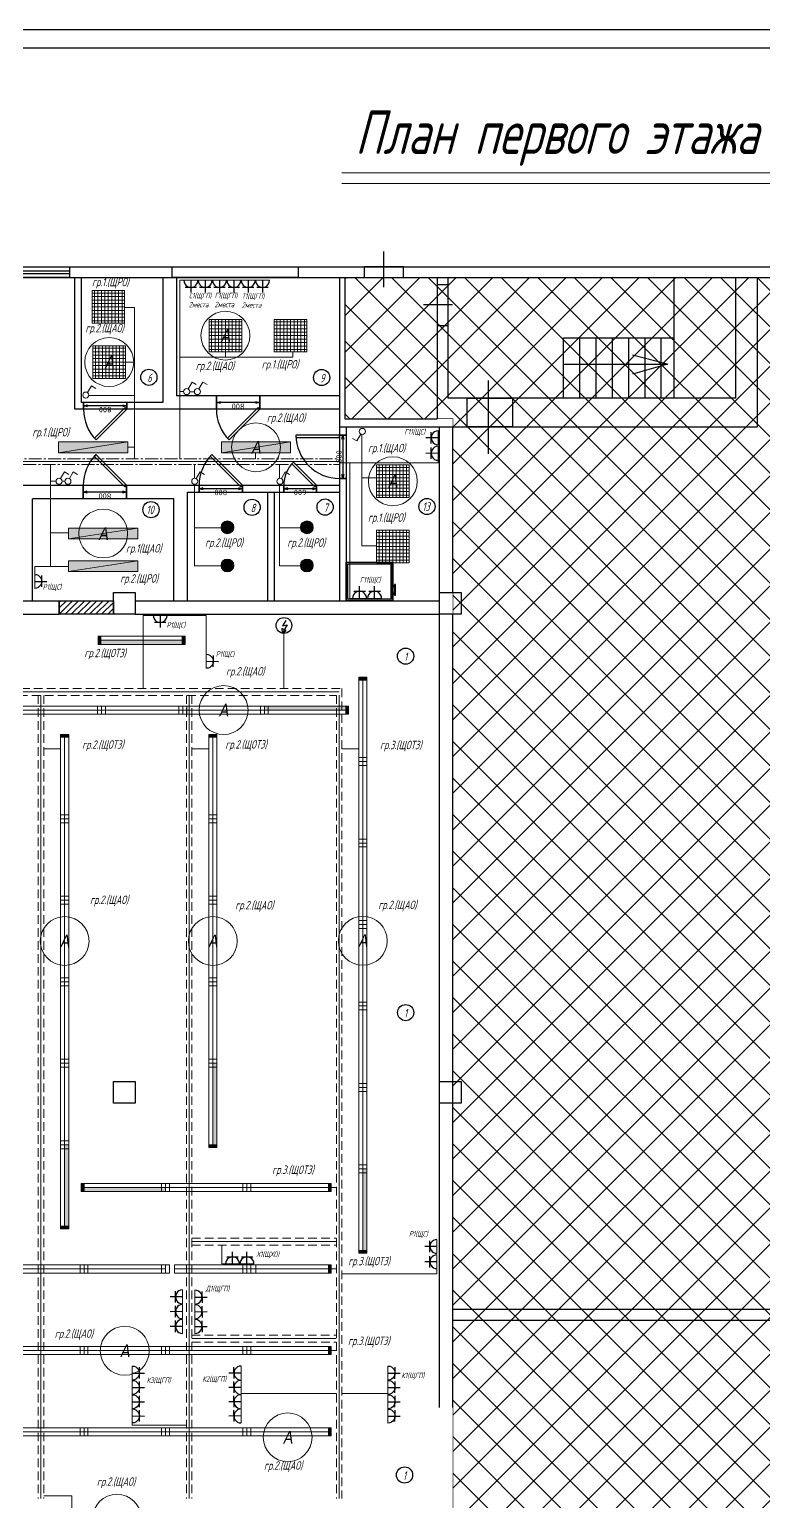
# Model space of a CAD drawing. Extents: x -55419 to 313168, y -180856 to -84819.
# Drawn here: x -38520 to -25002, y -167226 to -140126 of the extents above; entities that cross this region are included whole.
import ezdxf

# ---------------------------------------------------------------- set-up
doc = ezdxf.new("R2010")
doc.units = 0
doc.header["$LTSCALE"] = 50
doc.header["$PDMODE"] = 34
doc.header["$PDSIZE"] = 20
doc.linetypes.add('CENTER2', pattern=[7.14375, 4.7625, -0.79375, 0.79375, -0.79375])
doc.linetypes.add('HIDDEN2', pattern=[4.7625, 3.175, -1.5875])
doc.layers.get('0').update_dxf_attribs({"linetype": 'CONTINUOUS'})
doc.layers.get('Defpoints').update_dxf_attribs({"linetype": 'CONTINUOUS'})
for name, color, linetype in [('Colums', 25, 'CONTINUOUS'), ('Dim', 7, 'CONTINUOUS'), ('KONTUR', 7, 'CONTINUOUS'), ('ST', 7, 'CONTINUOUS'), ('Двери', 76, 'CONTINUOUS'), ('Холодильное', 5, 'CONTINUOUS')]:
    doc.layers.add(name, color=color, linetype=linetype)
for name, color, linetype, lineweight in [('Основная', 7, 'CONTINUOUS', 40), ('СЛ - Свет', 1, 'CONTINUOUS', 5), ('СЛ - текст', 7, 'CONTINUOUS', 13), ('Стены', 7, 'CONTINUOUS', 35)]:
    doc.layers.add(name, color=color, linetype=linetype, lineweight=lineweight)
doc.styles.add('ROMANS', font='romans.shx', dxfattribs={"width": 0.7, "oblique": 15, "height": 1})
doc.styles.get("Standard").update_dxf_attribs({"font": 'isocpeur.ttf'})
doc.styles.add('Станд1', font='arial.ttf', dxfattribs={"width": 0.8, "oblique": 10})
doc.dimstyles.get("Standard").update_dxf_attribs({"dimscale": 0, "dimtxt": 180, "dimasz": 75, "dimexe": 0, "dimexo": 0, "dimgap": 30, "dimtad": 1, "dimdec": 0, "dimdsep": 46, "dimtxsty": 'Standard', "dimblk1": 'OPEN30', "dimblk2": 'OPEN30', "dimsah": 1, "dimcen": 25, "dimadec": 0, "dimazin": 0, "dimtfac": 1, "dimtdec": 0, "dimtmove": 0, "dimatfit": 3, "dimldrblk": 'OPEN30', "dimfxl": 1, "dimtolj": 1, "dimtzin": 0, "dimarcsym": 0})

# ---------------------------------------------------------------- blocks, each defined once
blk = doc.blocks.new('_OPEN30')
at = {"color": 0, "linetype": 'ByBlock'}
for p, q in [((-1, 0.27), (0, 0)), ((0, 0), (-1, -0.27)), ((0, 0), (-1, 0))]:
    blk.add_line(p, q, dxfattribs=at)
blk = doc.blocks.new('*D34')
at = {"layer": 'Defpoints', "color": 0, "transparency": 16777216}
for p in [(-800, -12.5), (-800, -62.5), (0, -62.5)]:
    blk.add_point(p, dxfattribs=at)
at = {"layer": 'Dim', "color": 0, "lineweight": -2, "transparency": 16777216}
for p, q in [((-800, -12.5), (-800, -62.5)), ((-75, -62.5), (-725, -62.5))]:
    blk.add_line(p, q, dxfattribs=at)
at = {"layer": 'Dim', "color": 0, "lineweight": -2, "transparency": 16777216, "xscale": 75, "yscale": 75, "zscale": 75, "rotation": 180}
blk.add_blockref('_OPEN30', (-800, -62.5), dxfattribs=at)
at = {"layer": 'Dim', "color": 0, "lineweight": -2, "transparency": 16777216, "xscale": 75, "yscale": 75, "zscale": 75}
blk.add_blockref('_OPEN30', (0, -62.5), dxfattribs=at)
at = {"layer": 'Dim', "color": 0, "transparency": 16777216, "insert": (-400, 7.5), "char_height": 100, "attachment_point": 5}
blk.add_mtext('\\A1;800', dxfattribs=at)
blk = doc.blocks.new('*U81')
at = {"layer": 'Холодильное'}
blk.add_hatch(color=256, dxfattribs=at).paths.add_polyline_path([(710, 0), (0, 0), (0, -860), (30, -860), (30, -30), (680, -30), (680, -860), (710, -860)])
for p, q in [((30, -830), (680, -830)), ((30, -845), (680, -845)), ((30, -860), (680, -860))]:
    blk.add_line(p, q)
blk.add_lwpolyline([(120, -860), (120, -890), (100, -890), (100, -910), (300, -910), (300, -890), (280, -890), (280, -860), (260, -860), (260, -890), (140, -890), (140, -860), (120, -860)])
at = {"layer": 'Холодильное', "color": 5}
for points in [[(0, 0), (710, 0), (710, -860), (0, -860)], [(30, -30), (680, -30), (680, -860), (30, -860)]]:
    blk.add_lwpolyline(points, close=True, dxfattribs=at)
blk = doc.blocks.new('*D68')
at = {"layer": 'Defpoints', "color": 0, "transparency": 16777216}
for p in [(0, -125), (800, -75), (800, -125)]:
    blk.add_point(p, dxfattribs=at)
at = {"layer": 'Dim', "color": 0, "lineweight": -2, "transparency": 16777216}
for p, q in [((75, -125), (725, -125)), ((800, -75), (800, -125))]:
    blk.add_line(p, q, dxfattribs=at)
at = {"layer": 'Dim', "color": 0, "lineweight": -2, "transparency": 16777216, "xscale": 75, "yscale": 75, "zscale": 75, "rotation": 180}
blk.add_blockref('_OPEN30', (0, -125), dxfattribs=at)
at = {"layer": 'Dim', "color": 0, "lineweight": -2, "transparency": 16777216, "xscale": 75, "yscale": 75, "zscale": 75}
blk.add_blockref('_OPEN30', (800, -125), dxfattribs=at)
at = {"layer": 'Dim', "color": 0, "transparency": 16777216, "insert": (400, -55), "char_height": 100, "attachment_point": 5}
blk.add_mtext('\\A1;800', dxfattribs=at)
blk = doc.blocks.new('*D70')
at = {"layer": 'Defpoints', "color": 0, "transparency": 16777216}
for p in [(0, -63), (800, -13), (800, -63)]:
    blk.add_point(p, dxfattribs=at)
at = {"layer": 'Dim', "color": 0, "lineweight": -2, "transparency": 16777216}
for p, q in [((75, -63), (725, -63)), ((800, -13), (800, -63))]:
    blk.add_line(p, q, dxfattribs=at)
at = {"layer": 'Dim', "color": 0, "lineweight": -2, "transparency": 16777216, "xscale": 75, "yscale": 75, "zscale": 75, "rotation": 180}
blk.add_blockref('_OPEN30', (0, -63), dxfattribs=at)
at = {"layer": 'Dim', "color": 0, "lineweight": -2, "transparency": 16777216, "xscale": 75, "yscale": 75, "zscale": 75}
blk.add_blockref('_OPEN30', (800, -63), dxfattribs=at)
at = {"layer": 'Dim', "color": 0, "transparency": 16777216, "insert": (400, 7), "char_height": 100, "attachment_point": 5}
blk.add_mtext('\\A1;800', dxfattribs=at)
blk = doc.blocks.new('*D72')
at = {"layer": 'Defpoints', "color": 0, "transparency": 16777216}
for p in [(0, 62), (800, 62), (800, 12)]:
    blk.add_point(p, dxfattribs=at)
at = {"layer": 'Dim', "color": 0, "lineweight": -2, "transparency": 16777216}
for p, q in [((75, 62), (725, 62)), ((800, 12), (800, 62))]:
    blk.add_line(p, q, dxfattribs=at)
at = {"layer": 'Dim', "color": 0, "lineweight": -2, "transparency": 16777216, "xscale": 75, "yscale": 75, "zscale": 75, "rotation": 180}
blk.add_blockref('_OPEN30', (0, 62), dxfattribs=at)
at = {"layer": 'Dim', "color": 0, "lineweight": -2, "transparency": 16777216, "xscale": 75, "yscale": 75, "zscale": 75}
blk.add_blockref('_OPEN30', (800, 62), dxfattribs=at)
at = {"layer": 'Dim', "color": 0, "transparency": 16777216, "insert": (400, 132), "char_height": 100, "attachment_point": 5}
blk.add_mtext('\\A1;800', dxfattribs=at)
blk = doc.blocks.new('*D74')
at = {"layer": 'Defpoints', "color": 0, "transparency": 16777216}
for p in [(0, 125), (800, 125), (800, 75)]:
    blk.add_point(p, dxfattribs=at)
at = {"layer": 'Dim', "color": 0, "lineweight": -2, "transparency": 16777216}
for p, q in [((75, 125), (725, 125)), ((800, 75), (800, 125))]:
    blk.add_line(p, q, dxfattribs=at)
at = {"layer": 'Dim', "color": 0, "lineweight": -2, "transparency": 16777216, "xscale": 75, "yscale": 75, "zscale": 75, "rotation": 180}
blk.add_blockref('_OPEN30', (0, 125), dxfattribs=at)
at = {"layer": 'Dim', "color": 0, "lineweight": -2, "transparency": 16777216, "xscale": 75, "yscale": 75, "zscale": 75}
blk.add_blockref('_OPEN30', (800, 125), dxfattribs=at)
at = {"layer": 'Dim', "color": 0, "transparency": 16777216, "insert": (400, 195), "char_height": 100, "attachment_point": 5}
blk.add_mtext('\\A1;800', dxfattribs=at)
blk = doc.blocks.new('СЛ - БАП')
at = {"layer": 'СЛ - Свет', "color": 5}
blk.add_circle((0, 0), 450, dxfattribs=at)
at = {"layer": 'СЛ - Свет', "color": 5, "linetype": 'Continuous', "insert": (0, 0), "char_height": 232.4, "attachment_point": 5, "style": 'Станд1'}
blk.add_mtext('А ', dxfattribs=at)
blk = doc.blocks.new('СЛ - ТЗ ввод')
at = {"layer": 'СЛ - Свет'}
h = blk.add_hatch(color=5, dxfattribs=at)
h.dxf.hatch_style = 1
h.paths.add_polyline_path([(0, 75), (0, -75), (-50, -75), (-50, 75)])
at = {"layer": 'СЛ - Свет', "color": 5}
for p, q in [((-50, -75), (-50, 75)), ((-50, 75), (0, 75)), ((0, 75), (0, -75)), ((0, -75), (-50, -75))]:
    blk.add_line(p, q, dxfattribs=at)
blk = doc.blocks.new('СЛ - ТЗ с-system end')
h = blk.add_hatch(color=1)
h.dxf.hatch_style = 1
h.paths.add_polyline_path([(1500, 75), (0, 75), (0, 0), (1500, 0)])
at = {"layer": 'СЛ - Свет'}
blk.add_line((0, 0), (1500, 0), dxfattribs=at)
blk.add_lwpolyline([(0, -75), (1500, -75), (1500, 75), (0, 75), (0, -75)], dxfattribs=at)
blk = doc.blocks.new('СЛ - ТЗ перемычка')
at = {"layer": 'СЛ - Свет', "color": 0}
blk.add_lwpolyline([(73, 75), (73, -75), (-73, -75), (-73, 75)], close=True, dxfattribs=at)
blk = doc.blocks.new('СЛ - ТЗ с-system med')
at = {"layer": 'СЛ - Свет'}
blk.add_line((0, 0), (1500, 0), dxfattribs=at)
blk.add_lwpolyline([(0, -75), (1500, -75), (1500, 75), (0, 75), (0, -75)], dxfattribs=at)
blk = doc.blocks.new('СЛ - ПП 600x600')
at = {"layer": 'СЛ - Свет', "color": 3, "ltscale": 5}
for p, q in [((-300, 300), (300, 300)), ((-300, -300), (-300, 300)), ((300, 300), (300, -300)), ((300, -300), (-300, -300))]:
    blk.add_line(p, q, dxfattribs=at)
at = {"layer": 'СЛ - Свет', "color": 3, "ltscale": 100}
for p, q in [((-254, -300), (-254, 300)), ((-190.5, -300), (-190.5, 300)), ((-127, -300), (-127, 300)), ((-63.5, -300), (-63.5, 300)), ((0, -300), (0, 300)), ((63.5, -300), (63.5, 300)), ((127, -300), (127, 300)), ((190.5, -300), (190.5, 300)), ((254, -300), (254, 300)), ((300, 254), (-300, 254)), ((300, 190.5), (-300, 190.5)), ((300, 127), (-300, 127)), ((300, 63.5), (-300, 63.5)), ((300, 0), (-300, 0)), ((300, -63.5), (-300, -63.5)), ((300, -127), (-300, -127)), ((300, -190.5), (-300, -190.5)), ((300, -254), (-300, -254))]:
    blk.add_line(p, q, dxfattribs=at)
blk = doc.blocks.new('*U176')
at = {"layer": 'СЛ - Свет'}
h = blk.add_hatch(color=256, dxfattribs=at)
h.dxf.hatch_style = 1
h.paths.add_polyline_path([(-637.5, -100), (-637.5, 100), (637.5, 100), (637.5, -100)])
blk.add_line((-637.5, -100), (637.5, 100), dxfattribs=at)
blk.add_lwpolyline([(-637.5, -100), (-637.5, 100), (637.5, 100), (637.5, -100), (-637.5, -100)], dxfattribs=at)
blk = doc.blocks.new('СЛ - ПП Delta')
at = {"layer": 'СЛ - Свет', "ltscale": 100}
h = blk.add_hatch(color=6, dxfattribs=at)
h.dxf.hatch_style = 1
edge = h.paths.add_edge_path()
edge.add_arc((0, 0), 118, 0, 360)
at = {"layer": 'СЛ - Свет', "color": 6}
blk.add_circle((0, 0), 118, dxfattribs=at)
blk = doc.blocks.new('A$C13DD72D5')
at = {"layer": 'СЛ - текст'}
for p, q in [((-100, -173), (-178, -127)), ((-28, -49), (-100, -173))]:
    blk.add_line(p, q, dxfattribs=at)
blk.add_circle((0, 0), 56.3, dxfattribs=at)
blk = doc.blocks.new('*D188')
at = {"layer": 'Defpoints', "color": 0, "transparency": 16777216}
for p in [(0, 62), (600, 62), (600, 12)]:
    blk.add_point(p, dxfattribs=at)
at = {"layer": 'Dim', "color": 0, "lineweight": -2, "transparency": 16777216}
for p, q in [((75, 62), (525, 62)), ((600, 12), (600, 62))]:
    blk.add_line(p, q, dxfattribs=at)
at = {"layer": 'Dim', "color": 0, "lineweight": -2, "transparency": 16777216, "xscale": 75, "yscale": 75, "zscale": 75, "rotation": 180}
blk.add_blockref('_OPEN30', (0, 62), dxfattribs=at)
at = {"layer": 'Dim', "color": 0, "lineweight": -2, "transparency": 16777216, "xscale": 75, "yscale": 75, "zscale": 75}
blk.add_blockref('_OPEN30', (600, 62), dxfattribs=at)
at = {"layer": 'Dim', "color": 0, "transparency": 16777216, "insert": (300, 132), "char_height": 100, "attachment_point": 5}
blk.add_mtext('\\A1;600', dxfattribs=at)
blk = doc.blocks.new('A$C61E40655')
at = {"layer": 'Стены', "linetype": 'ByBlock', "lineweight": 15}
blk.add_line((197, 0), (-197, 0), dxfattribs=at)
at = {"layer": 'Стены', "color": 0, "linetype": 'ByBlock', "lineweight": 25}
for p, q in [((0, 0), (1, -343)), ((158, -198), (-162, -199))]:
    blk.add_line(p, q, dxfattribs=at)
blk.add_arc((0, -1), 197, 179.8004, 0.1996, dxfattribs=at)
blk = doc.blocks.new('A$C02BE7540')
at = {"color": 0, "linetype": 'ByBlock', "lineweight": 25}
for p, q in [((51, -76), (-41, -221)), ((-41, -221), (84, -195)), ((84, -195), (-41, -414))]:
    blk.add_line(p, q, dxfattribs=at)
blk.add_lwpolyline([(-46, -424), (59, -351), (-57, -296)], close=True, dxfattribs=at)
blk.add_circle((0, -215), 215, dxfattribs=at)
blk = doc.blocks.new('*U33')
at = {"layer": 'Двери'}
blk.add_lwpolyline([(0, 0), (0, 800), (-43.75, 800), (-43.75, 0)], close=True, dxfattribs=at)
blk.add_arc((0, 0), 800, 90, 180, dxfattribs=at)
at = {"layer": 'Стены'}
for p, q in [((-800, 0), (-800, -125)), ((0, 0), (0, -125))]:
    blk.add_line(p, q, dxfattribs=at)
at = {"layer": 'Dim'}
dim = blk.add_linear_dim(base=(-800, -62.5), p1=(0, -62.5), p2=(-800, -12.5), angle=180, dimstyle='Standard', override={"dimscale": 1, "dimtxt": 100, "dimgap": 20, "dimarcsym": 2}, dxfattribs=at)
dim.commit()
dim.dimension.update_dxf_attribs({"geometry": '*D34', "text_midpoint": (-400, 7.5)})
blk = doc.blocks.new('*U67')
at = {"layer": 'Двери'}
blk.add_lwpolyline([(0, 0), (565.7, 565.7), (596.6, 534.7), (30.9, -30.9)], close=True, dxfattribs=at)
blk.add_arc((0, 0), 800, 0, 45, dxfattribs=at)
at = {"layer": 'Стены'}
for p, q in [((0, 0), (0, -250)), ((800, 0), (800, -250))]:
    blk.add_line(p, q, dxfattribs=at)
at = {"layer": 'Dim'}
dim = blk.add_linear_dim(base=(800, -125), p1=(0, -125), p2=(800, -75), dimstyle='Standard', override={"dimscale": 1, "dimtxt": 100, "dimgap": 20, "dimarcsym": 2}, dxfattribs=at)
dim.commit()
dim.dimension.update_dxf_attribs({"geometry": '*D68', "text_midpoint": (400, -55)})
blk = doc.blocks.new('*U69')
at = {"layer": 'Двери'}
blk.add_lwpolyline([(0, 0), (565.7, 565.7), (596.6, 534.7), (30.9, -30.9)], close=True, dxfattribs=at)
blk.add_arc((0, 0), 800, 0, 45, dxfattribs=at)
at = {"layer": 'Стены'}
for p, q in [((0, 0), (0, -125)), ((800, 0), (800, -125))]:
    blk.add_line(p, q, dxfattribs=at)
at = {"layer": 'Dim'}
dim = blk.add_linear_dim(base=(800, -62.5), p1=(0, -62.5), p2=(800, -12.5), dimstyle='Standard', override={"dimscale": 1, "dimtxt": 100, "dimgap": 20, "dimarcsym": 2}, dxfattribs=at)
dim.commit()
dim.dimension.update_dxf_attribs({"geometry": '*D70', "text_midpoint": (400, 7.5)})
blk = doc.blocks.new('*U71')
at = {"layer": 'Двери'}
blk.add_lwpolyline([(0, 0), (565.7, -565.7), (596.6, -534.7), (30.9, 30.9)], close=True, dxfattribs=at)
blk.add_arc((0, 0), 800, 315, 0, dxfattribs=at)
at = {"layer": 'Стены'}
for p, q in [((0, 0), (0, 125)), ((800, 0), (800, 125))]:
    blk.add_line(p, q, dxfattribs=at)
at = {"layer": 'Dim'}
dim = blk.add_linear_dim(base=(800, 62.5), p1=(0, 62.5), p2=(800, 12.5), dimstyle='Standard', override={"dimscale": 1, "dimtxt": 100, "dimgap": 20, "dimarcsym": 2}, dxfattribs=at)
dim.commit()
dim.dimension.update_dxf_attribs({"geometry": '*D72', "text_midpoint": (400, 132.5)})
blk = doc.blocks.new('*U73')
at = {"layer": 'Двери'}
blk.add_lwpolyline([(0, 0), (565.7, -565.7), (596.6, -534.7), (30.9, 30.9)], close=True, dxfattribs=at)
blk.add_arc((0, 0), 800, 315, 0, dxfattribs=at)
at = {"layer": 'Стены'}
for p, q in [((0, 0), (0, 250)), ((800, 0), (800, 250))]:
    blk.add_line(p, q, dxfattribs=at)
at = {"layer": 'Dim'}
dim = blk.add_linear_dim(base=(800, 125), p1=(0, 125), p2=(800, 75), dimstyle='Standard', override={"dimscale": 1, "dimtxt": 100, "dimgap": 20, "dimarcsym": 2}, dxfattribs=at)
dim.commit()
dim.dimension.update_dxf_attribs({"geometry": '*D74', "text_midpoint": (400, 195)})
blk = doc.blocks.new('*U187')
at = {"layer": 'Двери'}
blk.add_lwpolyline([(0, 0), (424.3, -424.3), (455.2, -393.3), (30.9, 30.9)], close=True, dxfattribs=at)
blk.add_arc((0, 0), 600, 315, 0, dxfattribs=at)
at = {"layer": 'Стены'}
for p, q in [((0, 0), (0, 125)), ((600, 0), (600, 125))]:
    blk.add_line(p, q, dxfattribs=at)
at = {"layer": 'Dim'}
dim = blk.add_linear_dim(base=(600, 62.5), p1=(0, 62.5), p2=(600, 12.5), dimstyle='Standard', override={"dimscale": 1, "dimtxt": 100, "dimgap": 20, "dimarcsym": 2}, dxfattribs=at)
dim.commit()
dim.dimension.update_dxf_attribs({"geometry": '*D188', "text_midpoint": (300, 132.5)})

msp = doc.modelspace()

# ---------------------------------------------------------------- hatches: boundary and pattern name
h = msp.add_hatch()
h.set_pattern_fill('ANSI37', color=256, scale=150)
h.set_pattern_definition([(45, (-24859.03, -97807.5), (-336.7596, 336.7596), []), (135, (-24859.03, -97807.5), (-336.7596, -336.7596), [])])
h.paths.add_polyline_path([(-30572, -168893), (-30572, -168493), (-30722, -168493), (-30722, -147293), (-32712, -147293), (-32712, -144693), (-572, -144693), (-572, -168893)])
at = {"layer": 'ST'}
h = msp.add_hatch(dxfattribs=at)
h.set_pattern_fill('ANSI31', color=1, scale=25)
h.set_pattern_definition([(45, (-117350, -97807.48), (-56.1266, 56.1266), [])])
h.paths.add_polyline_path([(-36972, -150643), (-37972, -150643), (-37972, -150893), (-36972, -150893)])

# ---------------------------------------------------------------- linework, layer by layer
at = {"color": 7, "lineweight": 15}
for p, q in [((-32767, -142764), (-21576, -142764)), ((-32767, -142964), (-21576, -142964))]:
    msp.add_line(p, q, dxfattribs=at)
for p, q in [((-32000, -144213), (-32000, -144868)), ((-48972, -144493), (-572, -144493)), ((-48772, -144693), (-572, -144693)), ((-32812, -144693), (-32812, -147443)), ((-32712, -144693), (-32712, -147293)), ((-31012, -144693), (-31012, -147293)), ((-30812, -146913), (-30812, -144693)), ((-26647, -146913), (-26647, -144693)), ((-25512, -146913), (-25512, -144693)), ((-25112, -147443), (-25112, -144693)), ((-31266, -145192), (-30728, -145192)), ((-28685, -146913), (-28685, -145803)), ((-28685, -145803), (-26647, -145803)), ((-28385, -146913), (-28385, -145803)), ((-28085, -146913), (-28085, -145803)), ((-27785, -146913), (-27785, -145803)), ((-27485, -146913), (-27485, -145803)), ((-27185, -146913), (-27185, -145803)), ((-26885, -146913), (-26885, -145803)), ((-28685, -146286), (-26772, -146286)), ((-26772, -146286), (-27416, -146125)), ((-26772, -146286), (-27416, -146472)), ((-30073, -146591), (-30073, -147941)), ((-25512, -146913), (-30812, -146913)), ((-32712, -147293), (-31012, -147293)), ((-32812, -147443), (-26662, -147443)), ((-26662, -147443), (-25112, -147443)), ((-12572, -163693), (-30722, -163693)), ((-12572, -163893), (-30722, -163893))]:
    msp.add_line(p, q)
at = {"color": 1}
for p, q in [((-37687, -147118), (-37687, -144693)), ((-37562, -146993), (-37562, -144693)), ((-36062, -144693), (-36062, -146993)), ((-35812, -144693), (-35812, -146868)), ((-32812, -146868), (-35812, -146868)), ((-32812, -147118), (-37687, -147118)), ((-36062, -146993), (-37562, -146993)), ((-32812, -147443), (-32812, -150643)), ((-32687, -147443), (-32687, -150643)), ((-30972, -150493), (-30972, -147443)), ((-30722, -150493), (-30722, -147443)), ((-42562, -148518), (-32812, -148518)), ((-35862, -148768), (-38462, -148768)), ((-38462, -150643), (-38462, -148768)), ((-35862, -150643), (-35862, -148768)), ((-35612, -150643), (-35612, -148643)), ((-35612, -148643), (-32812, -148643)), ((-34137, -148643), (-34137, -150643)), ((-34012, -148643), (-34012, -150643)), ((-48072, -150643), (-37972, -150643)), ((-37972, -150643), (-37972, -150893)), ((-36572, -150643), (-30972, -150643)), ((-48072, -150893), (-37972, -150893)), ((-36572, -150893), (-30972, -150893)), ((-30972, -165493), (-30972, -150893)), ((-30722, -165493), (-30722, -150893))]:
    msp.add_line(p, q, dxfattribs=at)
at = {"color": 5}
for points in [[(-39535, -144493), (-37784, -144493), (-37784, -144693), (-39535, -144693)], [(-39535, -144569), (-37784, -144569), (-37784, -144625), (-39535, -144625)]]:
    msp.add_lwpolyline(points, close=True, dxfattribs=at)
at = {"color": 1}
msp.add_lwpolyline([(-35890, -144493), (-33570, -144493), (-33570, -144693), (-35890, -144693)], close=True, dxfattribs=at)
at = {"const_width": 10}
msp.add_lwpolyline([(-30572, -168893), (-30572, -168493), (-30722, -168493), (-30722, -147293), (-32712, -147293), (-32712, -144693), (-572, -144693), (-572, -168893), (-30572, -168893)], close=True, dxfattribs=at)
for points in [[(-32354, -144693), (-31632, -144693), (-31632, -144493), (-32354, -144493)], [(-30812, -144826), (-31012, -144826), (-31012, -145577), (-30812, -145577)], [(-30463, -146913), (-29625, -146913), (-29625, -147443), (-30463, -147443)]]:
    msp.add_lwpolyline(points, close=True)
at = {"color": 0, "linetype": 'ByBlock', "lineweight": 25}
for centre in [(-36321, -146529), (-33140, -146534), (-34420, -148924), (-33076, -148919), (-31201, -148908), (-36282, -148967), (-31594, -151663), (-31593, -158225), (-31613, -166737)]:
    msp.add_circle(centre, 149, dxfattribs=at)
at = {"layer": 'Colums'}
for points in [[(-36972, -150893), (-36972, -150493), (-36572, -150493), (-36572, -150893), (-36972, -150893)], [(-30972, -150893), (-30972, -150493), (-30572, -150493), (-30572, -150893), (-30972, -150893)], [(-36972, -159893), (-36972, -159493), (-36572, -159493), (-36572, -159893), (-36972, -159893)], [(-30972, -159893), (-30972, -159493), (-30572, -159493), (-30572, -159893), (-30972, -159893)]]:
    msp.add_lwpolyline(points, dxfattribs=at)
at = {"layer": 'KONTUR', "color": 0}
msp.add_line((-55419, -140126), (2247, -140126), dxfattribs=at)
at = {"layer": 'ST', "color": 0, "linetype": 'CENTER2', "lineweight": 15}
for p, q in [((-44349, -148132), (-32812, -148132)), ((-44249, -148032), (-32812, -148032))]:
    msp.add_line(p, q, dxfattribs=at)
at = {"layer": 'ST', "color": 0, "lineweight": 15}
msp.add_line((-44299, -148082), (-32812, -148082), dxfattribs=at)
at = {"layer": 'ST', "color": 1}
msp.add_lwpolyline([(-37972, -150643), (-36972, -150643), (-36972, -150893), (-37972, -150893)], close=True, dxfattribs=at)
at = {"layer": 'Основная', "color": 0, "lineweight": -2}
msp.add_line((1905, -140469), (-54048, -140469), dxfattribs=at)
at = {"layer": 'СЛ - текст'}
for p, q in [((-35750, -146156), (-35750, -144744)), ((-35750, -144744), (-35676, -144744)), ((-36587, -145244), (-36769, -145244)), ((-36587, -148032), (-36587, -145244)), ((-34912, -146063), (-34912, -146156)), ((-33669, -146156), (-33669, -146065)), ((-36751, -146250), (-36588, -146250)), ((-35750, -146794), (-35750, -146156)), ((-35750, -146156), (-33671, -146156)), ((-37427, -146862), (-36588, -146862)), ((-35681, -146794), (-35750, -146794)), ((-35750, -146794), (-35750, -148032)), ((-35481, -146796), (-35571, -146796)), ((-32397, -149631), (-32397, -147583)), ((-36711, -147813), (-36587, -147813)), ((-34358, -147918), (-34358, -148032)), ((-38133, -148134), (-38133, -150015)), ((-35481, -148133), (-35481, -148389)), ((-33916, -148388), (-33916, -148133)), ((-32812, -148104), (-30994, -148104)), ((-32622, -150599), (-32622, -148104)), ((-30995, -148103), (-30994, -148058)), ((-38134, -148441), (-38031, -148441)), ((-37917, -148439), (-37872, -148439)), ((-35482, -148501), (-35482, -150000)), ((-33913, -148500), (-33913, -149998)), ((-32397, -148383), (-32129, -148383)), ((-34993, -149298), (-35482, -149298)), ((-33529, -149298), (-33913, -149298)), ((-38133, -149393), (-37799, -149393)), ((-32397, -149632), (-32129, -149632)), ((-38133, -150015), (-38424, -150015)), ((-38424, -150015), (-38424, -150157)), ((-38133, -150015), (-37803, -150015)), ((-35482, -150000), (-34995, -150000)), ((-33913, -149998), (-33530, -149998)), ((-32570, -150599), (-32622, -150599)), ((-36425, -150912), (-36426, -150912)), ((-36426, -150912), (-36243, -150912)), ((-36425, -151296), (-36425, -150912)), ((-35985, -150912), (-35264, -150912)), ((-35264, -150912), (-35264, -151630)), ((-36425, -152259), (-36425, -151296)), ((-33835, -152255), (-33835, -151242)), ((-47047, -152318), (-32818, -152318)), ((-38308, -152385), (-38308, -167173)), ((-35580, -152385), (-35580, -167173)), ((-32818, -152382), (-32818, -167171)), ((-38258, -153368), (-37954, -153368)), ((-35530, -153368), (-35219, -153368)), ((-32768, -153368), (-32456, -153368)), ((-33015, -161444), (-32870, -161444)), ((-35529, -162441), (-32868, -162441)), ((-34979, -162851), (-34979, -162508)), ((-34909, -162851), (-34979, -162851)), ((-33015, -162944), (-32870, -162944)), ((-31016, -163036), (-32767, -163036)), ((-31016, -162941), (-31016, -163036)), ((-35533, -164226), (-32872, -164226)), ((-33015, -164444), (-32867, -164444)), ((-32868, -165235), (-34624, -165235)), ((-32768, -165235), (-31919, -165235)), ((-36626, -165785), (-36626, -165823)), ((-36626, -165823), (-35630, -165823)), ((-38258, -167120), (-37741, -167120)), ((-37741, -167120), (-37741, -168727))]:
    msp.add_line(p, q, dxfattribs=at)
at = {"layer": 'СЛ - текст', "linetype": 'HIDDEN2'}
for p, q in [((-32768, -152257), (-32768, -167171)), ((-38358, -152385), (-38358, -167173)), ((-38258, -152385), (-38258, -167173)), ((-35630, -152385), (-35630, -167173)), ((-35530, -152385), (-35530, -167173)), ((-32868, -152385), (-32868, -167171))]:
    msp.add_line(p, q, dxfattribs=at)
at = {"layer": 'Стены', "linetype": 'HIDDEN2', "lineweight": 15}
for p, q in [((-47009, -152257), (-32768, -152257)), ((-47047, -152385), (-32868, -152385)), ((-35530, -162379), (-32868, -162379)), ((-35528, -162508), (-32868, -162508)), ((-35534, -164165), (-32872, -164165)), ((-35532, -164293), (-32872, -164293))]:
    msp.add_line(p, q, dxfattribs=at)

# ---------------------------------------------------------------- block references
for name, p, rotation in [('*U67', (-34278, -147118), 180), ('*U69', (-36725, -147118), 180), ('*U33', (-32812, -147592), 90), ('*U73', (-36730, -148518), 180), ('*U71', (-34596, -148518), 180), ('*U187', (-33236, -148518), 180), ('*U81', (-32687, -150643), 90)]:
    msp.add_blockref(name, p, dxfattribs=dict(rotation=rotation))
at = {"color": 7}
for p, rotation in [((-35705, -151371), 180.0000000003317), ((-35144, -159157), 270), ((-37872, -160657), 270), ((-32382, -161103), 270), ((-36015, -161444), 180.0000000003318)]:
    msp.add_blockref('СЛ - ТЗ с-system end', p, dxfattribs=dict(at, rotation=rotation))
msp.add_blockref('СЛ - ТЗ с-system end', (-34195, -152656), dxfattribs=at)
at = {"layer": 'СЛ - Свет'}
for name, p in [('СЛ - ПП 600x600', (-37068, -145234)), ('СЛ - ПП 600x600', (-34912, -145763)), ('СЛ - ПП 600x600', (-33712, -145763)), ('СЛ - ПП 600x600', (-37051, -146250)), ('*U176', (-37349, -147818)), ('*U176', (-34349, -147818)), ('СЛ - ПП 600x600', (-31829, -148443)), ('*U176', (-37162, -149406)), ('СЛ - ПП Delta', (-34874, -149293)), ('СЛ - ПП Delta', (-33412, -149293)), ('СЛ - ПП 600x600', (-31829, -149643)), ('*U176', (-37162, -150006)), ('СЛ - ПП Delta', (-34874, -149993)), ('СЛ - ПП Delta', (-33412, -149993)), ('СЛ - ТЗ ввод', (-37205, -151371)), ('СЛ - ТЗ с-system med', (-38695, -152656)), ('СЛ - ТЗ с-system med', (-37195, -152656)), ('СЛ - ТЗ с-system med', (-35695, -152656)), ('СЛ - ТЗ ввод', (-37515, -161444))]:
    msp.add_blockref(name, p, dxfattribs=at)
at = {"layer": 'СЛ - Свет', "color": 0}
for name, p in [('СЛ - БАП', (-34912, -145763)), ('СЛ - БАП', (-37051, -146250)), ('СЛ - БАП', (-34349, -147818)), ('СЛ - БАП', (-31829, -148443)), ('СЛ - БАП', (-37162, -149406)), ('СЛ - БАП', (-34945, -152656)), ('СЛ - ТЗ перемычка', (-37195, -152656)), ('СЛ - ТЗ перемычка', (-35695, -152656)), ('СЛ - ТЗ перемычка', (-34195, -152656)), ('СЛ - БАП', (-37872, -156907)), ('СЛ - БАП', (-35144, -156907)), ('СЛ - БАП', (-32382, -156903)), ('СЛ - БАП', (-36765, -164450)), ('СЛ - БАП', (-33765, -166044)), ('СЛ - БАП', (-36909, -167544))]:
    msp.add_blockref(name, p, dxfattribs=at)
at = {"layer": 'СЛ - Свет'}
for name, p, rotation in [('СЛ - ТЗ ввод', (-35705, -151371), 180.0000000003317), ('СЛ - ТЗ ввод', (-32382, -152103), 270), ('СЛ - ТЗ с-system med', (-32382, -152103), 270), ('СЛ - ТЗ ввод', (-32695, -152656), 180), ('СЛ - ТЗ ввод', (-37872, -153157), 270), ('СЛ - ТЗ ввод', (-35144, -153157), 270), ('СЛ - ТЗ с-system med', (-37872, -153157), 270), ('СЛ - ТЗ с-system med', (-35144, -153157), 270), ('СЛ - ТЗ с-system med', (-32382, -153603), 270), ('СЛ - ТЗ с-system med', (-37872, -154657), 270), ('СЛ - ТЗ с-system med', (-35144, -154657), 270), ('СЛ - ТЗ с-system med', (-32382, -155103), 270), ('СЛ - ТЗ с-system med', (-37872, -156157), 270), ('СЛ - ТЗ с-system med', (-35144, -156157), 270), ('СЛ - ТЗ с-system med', (-32382, -156603), 270), ('СЛ - ТЗ с-system med', (-37872, -157657), 270), ('СЛ - ТЗ с-system med', (-35144, -157657), 270), ('СЛ - ТЗ с-system med', (-32382, -158103), 270), ('СЛ - ТЗ с-system med', (-37872, -159157), 270), ('СЛ - ТЗ с-system med', (-32382, -159603), 270), ('СЛ - ТЗ ввод', (-35144, -160657), 89.99999999999999), ('СЛ - ТЗ с-system med', (-34515, -161444), 180.0000000003318), ('СЛ - ТЗ с-system med', (-33015, -161444), 180.0000000003318), ('СЛ - ТЗ ввод', (-33015, -161444), 180.0000000003318), ('СЛ - ТЗ ввод', (-37872, -162157), 89.99999999999999), ('СЛ - ТЗ ввод', (-32382, -162603), 89.99999999999999), ('СЛ - ТЗ с-system med', (-37515, -162944), 180.0000000003318), ('СЛ - ТЗ с-system med', (-36015, -162944), 180.0000000003318), ('СЛ - ТЗ с-system med', (-34351, -162944), 180.0000000003318), ('СЛ - ТЗ с-system med', (-33015, -162944), 180.0000000003318), ('СЛ - ТЗ ввод', (-33015, -162944), 180.0000000003318), ('СЛ - ТЗ с-system med', (-37515, -164444), 180.0000000003318), ('СЛ - ТЗ с-system med', (-36015, -164444), 180.0000000003318), ('СЛ - ТЗ с-system med', (-34515, -164444), 180.0000000003318), ('СЛ - ТЗ с-system med', (-33015, -164444), 180.0000000003318), ('СЛ - ТЗ ввод', (-33015, -164444), 180.0000000003318), ('СЛ - ТЗ с-system med', (-37515, -165944), 180.0000000003318), ('СЛ - ТЗ с-system med', (-36015, -165944), 180.0000000003318), ('СЛ - ТЗ с-system med', (-34515, -165944), 180.0000000003318), ('СЛ - ТЗ с-system med', (-33015, -165944), 180.0000000003318), ('СЛ - ТЗ ввод', (-33015, -165944), 180.0000000003318)]:
    msp.add_blockref(name, p, dxfattribs=dict(at, rotation=rotation))
at = {"layer": 'СЛ - Свет', "color": 0}
for p, rotation in [((-32382, -153603), 270), ((-37872, -154657), 270), ((-35144, -154657), 270), ((-32382, -155103), 270), ((-37872, -156157), 270), ((-35144, -156157), 270), ((-32382, -156603), 270), ((-37872, -157657), 270), ((-35144, -157657), 270), ((-32382, -158103), 270), ((-37872, -159157), 270), ((-35144, -159157), 270), ((-32382, -159603), 270), ((-37872, -160657), 270), ((-32382, -161103), 270), ((-36015, -161444), 180.0000000003318), ((-34515, -161444), 180.0000000003318), ((-37515, -162944), 180.0000000003318), ((-36015, -162944), 180.0000000003318), ((-34515, -162944), 180.0000000003318), ((-37515, -164444), 180.0000000003318), ((-36015, -164444), 180.0000000003318), ((-34515, -164444), 180.0000000003318), ((-37515, -165944), 180.0000000003318), ((-36015, -165944), 180.0000000003318), ((-34515, -165944), 180.0000000003318)]:
    msp.add_blockref('СЛ - ТЗ перемычка', p, dxfattribs=dict(at, rotation=rotation))
at = {"layer": 'СЛ - текст'}
for name, p, xscale, yscale, zscale in [('A$C61E40655', (-35547, -144744), 0.6544020526349583, 0.6544020526349583, 0.6544020526349583), ('A$C61E40655', (-35285, -144744), 0.6544020526349583, 0.6544020526349583, 0.6544020526349583), ('A$C61E40655', (-35021, -144744), 0.6544020526349583, 0.6544020526349583, 0.6544020526349583), ('A$C61E40655', (-34756, -144744), 0.6544020526349583, 0.6544020526349583, 0.6544020526349583), ('A$C61E40655', (-34491, -144744), 0.6544020526349583, 0.6544020526349583, 0.6544020526349583), ('A$C61E40655', (-34228, -144744), 0.6544020526349583, 0.6544020526349583, 0.6544020526349583), ('A$C61E40655', (-36114, -150912), 0.6544020526349583, 0.6544020526349583, 0.6544020526349583), ('A$C02BE7540', (-33833, -150954), 0.6706068430735677, 0.6706068430735677, 0.6706068430735677)]:
    msp.add_blockref(name, p, dxfattribs=dict(at, xscale=xscale, yscale=yscale, zscale=zscale))
for p, rotation in [((-37482, -146857), 178.3263513417996), ((-35626, -146792), 180), ((-35427, -146792), 180), ((-37974, -148443), 180), ((-37813, -148443), 180), ((-35476, -148443), 180), ((-33909, -148443), 180)]:
    msp.add_blockref('A$C13DD72D5', p, dxfattribs=dict(at, rotation=rotation))
msp.add_blockref('A$C13DD72D5', (-32391, -147527), dxfattribs=at)
for p, xscale, yscale, zscale, rotation in [((-30994, -147643), 0.6544020526349583, 0.6544020526349583, 0.6544020526349583, 270), ((-30994, -147929), 0.6544020526349583, 0.6544020526349583, 0.6544020526349583, 270), ((-38424, -150286), -0.6544020526349583, 0.6544020526349583, 0.6544020526349583, 90), ((-32441, -150599), 0.6544020526349583, 0.6544020526349583, 0.6544020526349583, 180), ((-32165, -150599), 0.6544020526349583, 0.6544020526349583, 0.6544020526349583, 180), ((-35264, -151758), -0.6544020526349583, 0.6544020526349583, 0.6544020526349583, 90), ((-31016, -162530), 0.6544020526349583, 0.6544020526349583, 0.6544020526349583, 270), ((-34780, -162851), 0.6544020526349583, 0.6544020526349583, 0.6544020526349583, 180), ((-34515, -162851), 0.6544020526349583, 0.6544020526349583, 0.6544020526349583, 180), ((-31016, -162812), 0.6544020526349583, 0.6544020526349583, 0.6544020526349583, 270), ((-35702, -163458), 0.6544020526349584, 0.6544020526349584, 0.6544020526349584, 270.0091296674532), ((-35473, -163463), 0.6544020526349583, 0.6544020526349583, 0.6544020526349583, 90), ((-35702, -163730), 0.6544020526349584, 0.6544020526349584, 0.6544020526349584, 270.0091296674532), ((-35473, -163731), 0.6544020526349583, 0.6544020526349583, 0.6544020526349583, 90), ((-35702, -164002), 0.6544020526349584, 0.6544020526349584, 0.6544020526349584, 270.0091296674532), ((-35473, -164002), 0.6544020526349583, 0.6544020526349583, 0.6544020526349583, 90), ((-36626, -164860), -0.6544020526349583, 0.6544020526349583, 0.6544020526349583, 90), ((-34624, -164860), 0.6544020526349583, 0.6544020526349583, 0.6544020526349583, 270), ((-31919, -164861), -0.6544020526349583, 0.6544020526349583, 0.6544020526349583, 90), ((-36626, -165124), -0.6544020526349583, 0.6544020526349583, 0.6544020526349583, 90), ((-34624, -165124), 0.6544020526349583, 0.6544020526349583, 0.6544020526349583, 270), ((-31919, -165124), -0.6544020526349583, 0.6544020526349583, 0.6544020526349583, 90), ((-36626, -165388), -0.6544020526349583, 0.6544020526349583, 0.6544020526349583, 90), ((-34624, -165388), 0.6544020526349583, 0.6544020526349583, 0.6544020526349583, 270), ((-31919, -165388), -0.6544020526349583, 0.6544020526349583, 0.6544020526349583, 90), ((-36626, -165651), -0.6544020526349583, 0.6544020526349583, 0.6544020526349583, 90), ((-34624, -165651), 0.6544020526349583, 0.6544020526349583, 0.6544020526349583, 270), ((-31919, -165652), -0.6544020526349583, 0.6544020526349583, 0.6544020526349583, 90)]:
    msp.add_blockref('A$C61E40655', p, dxfattribs=dict(at, xscale=xscale, yscale=yscale, zscale=zscale, rotation=rotation))

# ---------------------------------------------------------------- texts
at = {"layer": 'ST', "color": 7, "insert": (-32524, -141618), "char_height": 800, "attachment_point": 1, "style": 'ROMANS'}
msp.add_mtext_dynamic_manual_height_columns('План первого этажа', width=16166.37, gutter_width=1150, heights=[0], dxfattribs=at)
at = {"layer": 'Стены', "color": 0, "linetype": 'ByBlock', "lineweight": 25, "attachment_point": 1, "style": 'ROMANS'}
for s, insert, char_height, width in [('гр.1.(ЩРО)', (-37368, -144698), 155, 1391.5), ('\\pt700;С1(ЩГП)\\P2места', (-35584, -144975), 100, 693.03), ('\\pt700;Г1(ЩГП)\\P2места', (-35111, -144973), 100, 693.03), ('\\pt700;Т1(ЩГП)\\P2места', (-34611, -144983), 100, 693.03), ('гр.2.(ЩАО)', (-37490, -145546), 155, 1391.5), ('гр.2.(ЩАО)', (-35458, -146241), 155, 1391.5), ('гр.1.(ЩРО)', (-34244, -146212), 155, 1391.5), ('6', (-36350, -146462), 155, 1391.5), ('9', (-33169, -146468), 155, 1391.5), ('гр.2.(ЩАО)', (-34148, -147195), 155, 1391.5), ('гр.1.(ЩРО)', (-38467, -147462), 155, 1391.5), ('\\pt700;Г11(ЩС)', (-31617, -147483), 100, 693.03), ('гр.1.(ЩАО)', (-32286, -147754), 155, 1391.5), ('10', (-36365, -148891), 155, 1391.5), ('8', (-34448, -148857), 155, 1391.5), ('7', (-33104, -148852), 155, 1391.5), ('гр.1.(ЩРО)', (-32286, -149033), 155, 1391.5), ('13', (-31284, -148831), 155, 1391.5), ('гр.1(ЩАО)', (-36742, -149601), 155, 1391.5), ('гр.2.(ЩРО)', (-35286, -149494), 155, 1391.5), ('гр.2.(ЩРО)', (-33772, -149494), 155, 1391.5), ('\\pt700;Р1(ЩС)', (-38277, -150338), 100, 693.03), ('гр.2.(ЩРО)', (-36850, -150156), 155, 1391.5), ('\\pt700;Г11(ЩС)', (-32435, -150206), 100, 693.03), ('\\pt700;Р1(ЩС)', (-35995, -151040), 100, 693.03), ('гр.2.(ЩОТЗ)', (-37508, -151528), 155, 1391.5), ('\\pt700;Р1(ЩС)', (-35088, -151571), 100, 693.03), ('1', (-31622, -151596), 155, 1391.5), ('гр.2.(ЩАО)', (-34901, -151864), 155, 1391.5), ('гр.2.(ЩОТЗ)', (-37550, -153213), 155, 1391.5), ('гр.2.(ЩОТЗ)', (-34913, -153210), 155, 1391.5), ('гр.3.(ЩОТЗ)', (-32065, -153221), 155, 1391.5), ('гр.2.(ЩАО)', (-37405, -156071), 155, 1391.5), ('гр.2.(ЩАО)', (-34732, -156169), 155, 1391.5), ('гр.2.(ЩАО)', (-32097, -156164), 155, 1391.5), ('1', (-31622, -158158), 155, 1391.5), ('гр.3.(ЩОТЗ)', (-34051, -161040), 155, 1391.5), ('\\pt700;Р1(ЩС)', (-31531, -162247), 100, 693.03), ('\\pt700;Х1(ЩХО)', (-34341, -162622), 100, 693.03), ('гр.3.(ЩОТЗ)', (-32651, -162722), 155, 1391.5), ('\\pt700;Д1(ЩГП)', (-35274, -163254), 100, 693.03), ('гр.2.(ЩАО)', (-38055, -164057), 155, 1391.5), ('гр.3.(ЩОТЗ)', (-32654, -164190), 155, 1391.5), ('\\pt700;К3(ЩГП)', (-36362, -164942), 100, 693.03), ('\\pt700;К2(ЩГП)', (-35336, -164918), 100, 693.03), ('\\pt700;К1(ЩГП)', (-31672, -164854), 100, 693.03), ('гр.2.(ЩАО)', (-34201, -166485), 155, 1391.5), ('гр.2.(ЩАО)', (-37279, -166781), 155, 1391.5), ('1', (-31642, -166670), 155, 1391.5)]:
    msp.add_mtext(s, dxfattribs=dict(at, insert=insert, char_height=char_height, width=width))

doc.saveas('drawing.dxf')
